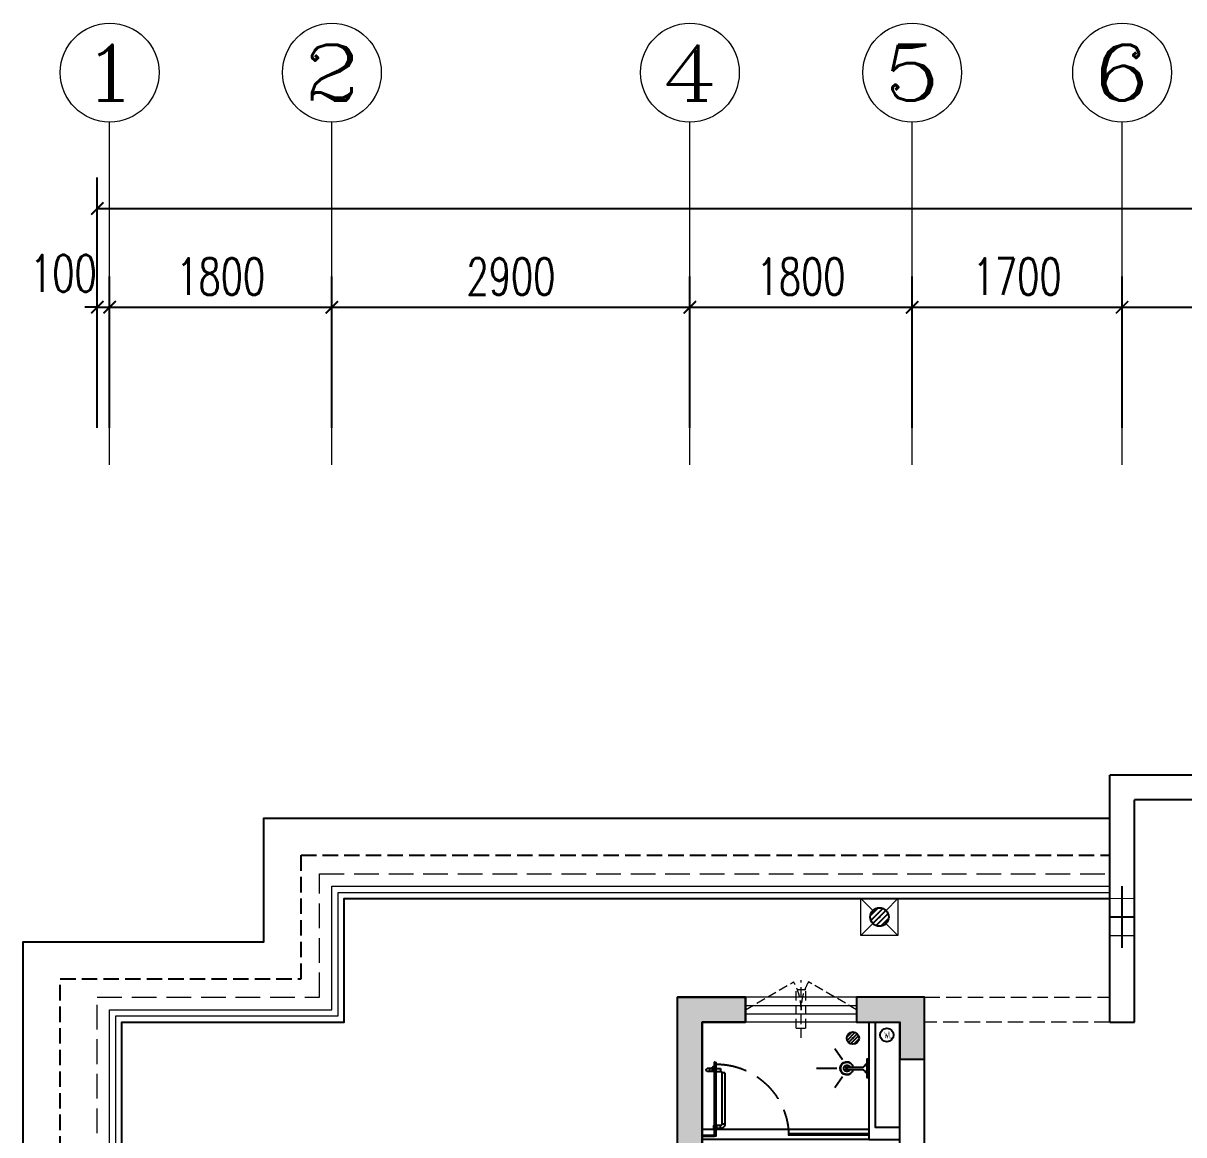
# Model space of a CAD drawing. Extents: x 3753737 to 4713801, y -857380 to 24339.
# Drawn here: x 4468549 to 4477949, y -788873 to -779873 of the extents above; entities that cross this region are included whole.
import ezdxf
from ezdxf.enums import TextEntityAlignment as Align

# ---------------------------------------------------------------- set-up
doc = ezdxf.new("R2010")
doc.units = 0
doc.header["$LTSCALE"] = 1000
doc.header["$MEASUREMENT"] = 0
for name, pattern in [('#P_--_20B1_001_t3$0$DASH', [0.35, 0.25, -0.1]), ('__DASH', [0.35, 0.25, -0.1]), ('DASH', [0.35, 0.25, -0.1]), ('HIDDEN', [0.375, 0.25, -0.125])]:
    doc.linetypes.add(name, pattern=pattern)
doc.layers.get('0').update_dxf_attribs({"linetype": 'CONTINUOUS'})
doc.layers.get('Defpoints').update_dxf_attribs({"linetype": 'CONTINUOUS'})
for name, color, linetype in [('!!电气', 1, 'CONTINUOUS'), ('COLU', 7, 'CONTINUOUS'), ('IP-bath&kitchen-JOHNSON', 4, 'CONTINUOUS'), ('LVTRY', 252, 'CONTINUOUS'), ('P-bath&kitchen-JOHNSON', 4, 'CONTINUOUS'), ('ROOF', 183, 'CONTINUOUS'), ('S-砼墙填充', 251, 'CONTINUOUS'), ('VPIPE-中水', 122, 'CONTINUOUS'), ('WALL', 252, 'CONTINUOUS'), ('保温', 6, 'CONTINUOUS'), ('机电标识类', 1, 'CONTINUOUS'), ('污水', 3, 'CONTINUOUS'), ('看线', 185, 'CONTINUOUS')]:
    doc.layers.add(name, color=color, linetype=linetype)
for name, color, linetype, lineweight in [('AXIS', 114, 'CONTINUOUS', 20), ('AXIS_TEXT', 7, 'CONTINUOUS', 20), ('PUB_TEXT', 7, 'CONTINUOUS', 20), ('WINDOW', 146, 'CONTINUOUS', 20), ('平面-分水线', 189, 'CONTINUOUS', 15), ('平面-栏杆', 56, 'CONTINUOUS', 15), ('平面-看线', 252, 'CONTINUOUS', 15), ('平面-空调室内机', 176, 'CONTINUOUS', 9), ('平面-空调预留孔', 252, 'CONTINUOUS', 15)]:
    doc.layers.add(name, color=color, linetype=linetype, lineweight=lineweight)
doc.styles.add('_TCH_AXIS', font='COMPLEX', dxfattribs={"bigfont": 'GBCBIG'})
doc.styles.add('_TCH_DIM_T3', font='SIMPLEX.shx', dxfattribs={"width": 0.705882, "bigfont": 'GBCBIG.shx'})
doc.styles.add('COMPLEX', font='COMPLEX')
doc.styles.get("Standard").update_dxf_attribs({"font": 'gbenor.shx', "bigfont": 'gbcbig.shx'})
doc.dimstyles.new('_TCH_ARCH&&100', dxfattribs={"dimtxt": 297.5, "dimasz": 100, "dimexe": 250, "dimexo": 300, "dimgap": 100, "dimtad": 1, "dimdec": 0, "dimzin": 0, "dimdsep": 46, "dimtxsty": '_TCH_DIM_T3', "dimblk": 'ARCHTICK', "dimcen": 0.09, "dimclrt": 7, "dimazin": 2, "dimtfac": 1, "dimtdec": 0, "dimtix": 1, "dimtmove": 2, "dimatfit": 3, "dimfxl": 1, "dimtolj": 1, "dimtzin": 0, "dimarcsym": 0})
pattern_1 = [(45, (0, 0), (0, 47.4157523), [100.584, -33.528]), (135, (23.708, 23.708), (3e-15, 47.4157523), [100.584, -33.528])]
pattern_2 = [(90, (0, 0), (-16.49778, 1e-15), [9.525, -19.05]), (210, (0, 0), (8.24889, -14.2874966), [9.525, -19.05]), (150, (6e-16, 9.525), (-8.24889, -14.2874966), [9.525, -19.05])]

# ---------------------------------------------------------------- blocks, each defined once
blk = doc.blocks.new('dongkong')
at = {"layer": '平面-空调预留孔', "color": 8, "linetype": 'HIDDEN', "ltscale": 0.3}
for p, q in [((-603796, 210899.9), (-603796, 210431.5)), ((-603836, 210821), (-603836, 210510.8)), ((-603836, 210821), (-603756, 210821)), ((-603756, 210821), (-603756, 210510.8))]:
    blk.add_line(p, q, dxfattribs=at)
blk.add_lwpolyline([(-603756, 210510.8), (-603836, 210510.8)], dxfattribs=at)
blk = doc.blocks.new('$lvtry$00000171')
for p, q in [((-74.2, 10.6), (-10.6, 74.2)), ((-69.8, -27.4), (27.4, 69.8)), ((-53, -53), (53, 53)), ((-27.4, -69.8), (69.8, 27.4)), ((10.6, -74.2), (74.2, -10.6))]:
    blk.add_line(p, q)
blk.add_circle((0, 0), 75)
blk.add_point((0, 0))
blk = doc.blocks.new('R5T6Y7TRF')
at = {"layer": '平面-分水线', "color": 252, "elevation": -134.4}
blk.add_lwpolyline([(392484.9, -26437.6), (392784.9, -26437.6), (392784.9, -26737.6), (392484.9, -26737.6)], close=True, dxfattribs=at)
for points in [[(392484.9, -26437.6), (392581.7, -26534.4)], [(392688, -26534.4), (392784.9, -26437.6)], [(392484.9, -26737.6), (392593.3, -26629.2)], [(392676.4, -26629.2), (392784.9, -26737.6)]]:
    blk.add_lwpolyline(points, dxfattribs=at)
at = {"layer": 'LVTRY', "color": 252}
blk.add_blockref('$lvtry$00000171', (392634.9, -26587.6, -134.4), dxfattribs=at)
blk = doc.blocks.new('GDGDGDGRGD')
at = {"color": 252, "linetype": '__DASH', "ltscale": 0.1}
blk.add_wipeout([(428916.8, 296115.4), (428716.7, 296115.4), (428716.7, 295815.4), (428916.8, 295815.4)], dxfattribs=at).dxf.layer = '污水'
at = {"layer": '机电标识类', "color": 252, "linetype": 'DASH', "ltscale": 400}
for p, q in [((428816.8, 295715.4), (428816.8, 296215.4)), ((428916.8, 295965.4), (428716.7, 295965.4))]:
    blk.add_line(p, q, dxfattribs=at)
at = {"layer": '污水', "color": 252, "linetype": '__DASH', "ltscale": 0.1, "const_width": 10}
blk.add_lwpolyline([(428916.8, 296115.4), (428716.7, 296115.4), (428716.7, 295815.4), (428916.8, 295815.4)], close=True, dxfattribs=at)
blk = doc.blocks.new('GDGDGRD')
at = {"layer": 'S-砼墙填充'}
h = blk.add_hatch(color=252, dxfattribs=at)
h.dxf.hatch_style = 1
h.paths.add_polyline_path([(425766.6, 295815.4), (425766.6, 295615.4), (425416.6, 295615.4), (425416.6, 292815.4), (425216.6, 292815.4), (425216.6, 295815.4)])
h = blk.add_hatch(color=252, dxfattribs=at)
h.dxf.hatch_style = 1
h.paths.add_polyline_path([(426666.7, 295815.4), (426666.7, 295615.4), (427016.5, 295615.4), (427016.5, 295315.4), (427216.5, 295315.4), (427216.5, 295815.4)])
at = {"layer": 'COLU', "color": 252}
for points in [[(425766.6, 295815.4), (425766.6, 295615.4), (425416.6, 295615.4), (425416.6, 292815.4), (425216.6, 292815.4), (425216.6, 295815.4)], [(426666.7, 295815.4), (426666.7, 295615.4), (427016.5, 295615.4), (427016.5, 295315.4), (427216.5, 295315.4), (427216.5, 295815.4)]]:
    blk.add_lwpolyline(points, close=True, dxfattribs=at)
blk = doc.blocks.new('VXVXVXDVXDVXVDX')
at = {"layer": '保温', "linetype": 'ByBlock', "ltscale": 10}
h = blk.add_hatch(dxfattribs=at)
h.set_pattern_fill('AR-HBONE', color=251, scale=55)
h.set_pattern_definition(pattern_1)
h.paths.add_polyline_path([(439216.6, 295615.4), (439116.6, 295615.4), (439116.6, 292815.4), (439216.6, 292815.2)])
h = blk.add_hatch(dxfattribs=at)
h.set_pattern_fill('AR-HBONE', color=251, scale=55)
h.set_pattern_definition(pattern_1)
h.paths.add_polyline_path([(436416.6, 294915.4), (436216.6, 294915.4), (436216.6, 292815.4), (436416.6, 292815.2)])
at = {"layer": '保温', "linetype": 'Continuous', "ltscale": 10}
h = blk.add_hatch(dxfattribs=at)
h.set_pattern_fill('HEX', color=251, scale=10, angle=90, style=0)
h.set_pattern_definition(pattern_2)
h.paths.add_polyline_path([(435016.6, 292815.4), (435016.6, 293015.4), (434466.6, 293015.4), (434466.6, 292815.4)])
h = blk.add_hatch(dxfattribs=at)
h.set_pattern_fill('HEX', color=251, scale=10, angle=90, style=0)
h.set_pattern_definition(pattern_2)
h.paths.add_polyline_path([(436216.6, 292815.4), (436216.6, 293015.4), (436116.6, 293015.4), (436116.6, 292815.4)])
at = {"layer": '保温', "linetype": 'ByBlock', "ltscale": 10}
h = blk.add_hatch(dxfattribs=at)
h.set_pattern_fill('AR-HBONE', color=251, scale=55)
h.set_pattern_definition(pattern_1)
h.paths.add_polyline_path([(425516.6, 292815.4), (425516.6, 292915.4), (425416.6, 292915.4), (425416.6, 292815.4)])
h = blk.add_hatch(dxfattribs=at)
h.set_pattern_fill('AR-HBONE', color=251, scale=55)
h.set_pattern_definition(pattern_1)
h.paths.add_polyline_path([(427016.6, 292815.4), (427016.6, 292915.4), (426316.6, 292915.4), (426316.6, 292815.4)])
h = blk.add_hatch(dxfattribs=at)
h.set_pattern_fill('AR-HBONE', color=251, scale=55)
h.set_pattern_definition(pattern_1)
h.paths.add_polyline_path([(437016.6, 292815.4), (437016.6, 292915.4), (436416.6, 292915.4), (436416.6, 292815.4)])
h = blk.add_hatch(dxfattribs=at)
h.set_pattern_fill('AR-HBONE', color=251, scale=55)
h.set_pattern_definition(pattern_1)
h.paths.add_polyline_path([(439116.6, 292815.3), (439116.6, 292915.4), (438616.6, 292915.4), (438616.6, 292815.3)])
h = blk.add_hatch(dxfattribs=at)
h.set_pattern_fill('AR-HBONE', color=251, scale=55)
h.set_pattern_definition(pattern_1)
h.paths.add_polyline_path([(439916.5, 292815.4), (439916.5, 292915.4), (439216.5, 292915.4), (439216.5, 292815.4)])
h = blk.add_hatch(dxfattribs=at)
h.set_pattern_fill('AR-HBONE', color=251, scale=55)
h.set_pattern_definition([(45, (-568246.073, -58773.168), (0, 47.4157523), [100.584, -33.528]), (135, (-568222.366, -58749.46), (3e-15, 47.4157523), [100.584, -33.528])])
h.paths.add_polyline_path([(440816.5, 292815.4), (440816.5, 292915.4), (440716.5, 292915.4), (440716.5, 292815.4)])
at = {"layer": '保温', "linetype": 'Continuous', "ltscale": 10}
h = blk.add_hatch(dxfattribs=at)
h.set_pattern_fill('HEX', color=251, scale=10, angle=90, style=0)
h.set_pattern_definition(pattern_2)
h.paths.add_polyline_path([(434066.6, 291315.4), (434066.6, 291515.4), (432166.6, 291515.4), (432166.6, 291315.4)])
at = {"layer": '保温', "color": 251, "linetype": 'ByBlock', "ltscale": 10}
for p, q in [((439016.6, 295615.4), (439216.6, 295615.4)), ((436216.6, 293015.4), (436216.6, 292815.4)), ((427016.6, 292915.4), (427016.6, 292815.4))]:
    blk.add_line(p, q, dxfattribs=at)
blk = doc.blocks.new('rrrrrrrrrrrra')
at = {"color": 8}
for p, q in [((252.6, 483.7), (-87.4, 483.7)), ((-112.4, 458.7), (-112.4, 324.3)), ((277.6, 324.3), (277.6, 458.7)), ((-112.4, 324.3), (-63.7, -103.4)), ((277.6, 324.3), (227.5, -115.6)), ((-59.1, 271.1), (224.3, 271.1)), ((-20.6, 232.4), (-34.2, 153.6)), ((191.3, 200.5), (-26.1, 200.5)), ((185.8, 232.4), (-20.6, 232.4)), ((185.8, 232.4), (199.4, 153.6))]:
    blk.add_line(p, q, dxfattribs=at)
for centre, radius, start, end in [((-87.4, 458.7), 25, 90, 180), ((252.6, 458.7), 25, 0, 90), ((-59.1, 324.3), 53.3, 180, 270), ((224.3, 324.3), 53.3, 270, 0), ((-322.6, 209.8), 293.8, 333.53685, 351.48282), ((487.8, 209.8), 293.8, 188.51718, 206.46315), ((149, -3.2), 224.1, 158.52022, 180), ((16.2, -3.2), 224.1, 0, 21.47978), ((83.8, -63.6), 152.8, 195.07732, 340.11812)]:
    blk.add_arc(centre, radius, start, end, dxfattribs=at)
blk = doc.blocks.new('A$C1E0F638F')
for points in [[(499.7, 435.1), (499.7, 85.1), (0, 85.1), (0, 435.1)], [(269.9, 30), (229.9, 30), (229.9, 195), (269.9, 195)], [(119.9, 0), (179.9, 0), (179.9, 60), (119.9, 60)], [(146.9, 55), (152.9, 55), (152.9, 5), (146.9, 5)], [(229.9, 30), (269.9, 30), (269.9, 10), (229.9, 10)], [(379.9, 0), (319.9, 0), (319.9, 60), (379.9, 60)], [(352.9, 55), (346.9, 55), (346.9, 5), (352.9, 5)]]:
    blk.add_lwpolyline(points, close=True)
blk.add_lwpolyline([(269.9, 60), (279.9, 60), (279.9, 0), (219.9, 0), (219.9, 60), (229.9, 60)])
blk.add_circle((249.9, 236.3), 26)
blk = doc.blocks.new('135')
blk.add_hatch(color=256).paths.add_polyline_path([(4.8, 1.8), (3.6, -1), (-4.7, 2.5), (-3.5, 5.3)])
for p, q in [((-6.3, 2.6), (5.4, -2.3)), ((-5.7, 2.9), (-5.2, 2.7)), ((-5.6, 18.9), (-3.4, 19.4)), ((-3.4, 19.4), (-5.5, 19.4)), ((5.2, 10.9), (-5.3, 10.9)), ((5.2, 9.7), (-5.2, 9.7)), ((-5.2, 2.7), (-3.8, 5.9)), ((-5, 10.9), (-5, 30.5)), ((-3.8, 5.9), (5.4, 2.1)), ((0, 0), (0, 39.1)), ((5.6, 18.9), (3.4, 19.3)), ((3.4, 19.3), (5.6, 19.3)), ((4.1, -1.2), (5.4, 2.1)), ((5, 10.9), (5, 32.3)), ((4.1, -1.2), (5.7, -1.8))]:
    blk.add_line(p, q)
for centre, radius, start, end in [((6.2, 15.8), 13.5, 151.01474, 204.84033), ((13.5, 4.2), 20.5, 163.09243, 182.0012), ((-6, 3.6), 1, 184.22753, 248.46611), ((8.6, 15.5), 14.6, 166.278, 198.09535), ((13.5, 4.2), 19.5, 163.74431, 182.52687), ((-5.5, 3.3), 0.5, 181.9385, 247.25971), ((-5.2, 22.1), 0.5, 335.76434, 151.01474), ((3.8, 18.1), 9.42, 155.76434, 171.97728), ((5.2, 22.3), 0.5, 29.84246, 204.57404), ((-5.9, 17.2), 11.7, 10.47502, 24.57404), ((29.1, 6.7), 24, 172.94395, 199.23182), ((-6.3, 15.4), 12.4, 338.64492, 16.0476), ((-6, 15.8), 13.4, 334.91114, 29.84246), ((26.4, 6.3), 20.6, 169.14538, 199.95258), ((5.9, -1.2), 1.17, 247.45971, 19.95258), ((5.9, -1.4), 0.5, 247.45971, 19.23182)]:
    blk.add_arc(centre, radius, start, end)
blk.add_open_spline([(-5, 30.5), (-4.1, 31.3), (-2.3, 33), (0.9, 29.2), (3.5, 31.1), (5, 32.3)], degree=3, knots=[0, 0, 0, 0, 3.066329, 6.218313, 11.124135, 11.124135, 11.124135, 11.124135])
blk = doc.blocks.new('SDFAWERAWER')
at = {"layer": 'LVTRY', "color": 252}
for p, q in [((593987.8, -1242190.5), (593978.2, -1242214)), ((594017.1, -1242202.5), (593987.8, -1242190.5)), ((594015.8, -1242220.4), (594027.2, -1242192.7)), ((594025.7, -1242203.9), (594018.5, -1242221.5)), ((594022.6, -1242211.4), (594029.8, -1242193.8)), ((594025.4, -1242210.8), (594031.1, -1242196.8)), ((594027.2, -1242192.7), (594033, -1242195.1)), ((594029.8, -1242193.8), (594031.1, -1242196.8)), ((594032.2, -1242197.2), (594033, -1242195.1)), ((594033, -1242195.1), (594034, -1242197.4)), ((594033.8, -1242197.9), (594034, -1242197.4)), ((594047.3, -1242200.9), (594035.9, -1242228.7)), ((594041.6, -1242228.5), (594051.2, -1242205)), ((594049.9, -1242202), (594043.3, -1242218.2)), ((594047.3, -1242200.9), (594049.9, -1242202)), ((594049.9, -1242202), (594051.2, -1242205)), ((593941.2, -1242210.1), (593783.7, -1242594.8)), ((593964.6, -1242219.7), (593807.2, -1242604.4)), ((593941.2, -1242210.1), (593964.6, -1242219.7)), ((594007.5, -1242226), (593978.2, -1242214)), ((594015.8, -1242220.4), (594021.7, -1242222.8)), ((594018.5, -1242221.5), (594021.5, -1242220.3)), ((594025.4, -1242210.8), (594021.5, -1242220.3)), ((594022.6, -1242220.7), (594021.7, -1242222.8)), ((594021.7, -1242222.8), (594023.9, -1242221.9)), ((594024.2, -1242221.4), (594023.9, -1242221.9)), ((594027.7, -1242234.3), (594078.4, -1242255)), ((594035.9, -1242228.7), (594038.6, -1242229.7)), ((594037.3, -1242210.8), (594088, -1242231.6)), ((594038.6, -1242229.7), (594045.2, -1242213.6)), ((594038.6, -1242229.7), (594041.6, -1242228.5)), ((594057.1, -1242246.3), (594066.7, -1242222.8)), ((593783.7, -1242594.8), (593807.2, -1242604.4)), ((593803.2, -1242641.3), (593812.8, -1242617.9)), ((593803.2, -1242641.3), (593832.6, -1242653.3)), ((593812.8, -1242617.9), (593842.2, -1242629.9)), ((593842.2, -1242629.9), (593832.6, -1242653.3)), ((593833.8, -1242656.3), (593832.6, -1242653.3)), ((593845.2, -1242628.6), (593833.8, -1242656.3)), ((593836.5, -1242657.4), (593833.8, -1242656.3)), ((593847.8, -1242629.7), (593836.5, -1242657.4)), ((593845.2, -1242628.6), (593842.2, -1242629.9)), ((593847.8, -1242629.7), (593845.2, -1242628.6)), ((593847.1, -1242661.8), (593858.5, -1242634.1)), ((593847.1, -1242661.8), (593849.8, -1242662.9)), ((593849.8, -1242662.9), (593861.2, -1242635.2)), ((593852.1, -1242661.9), (593862.1, -1242637.4)), ((593858.5, -1242634.1), (593861.2, -1242635.2)), ((593861.2, -1242635.2), (593862.1, -1242637.4))]:
    blk.add_line(p, q, dxfattribs=at)
blk.add_lwpolyline([(593823.5, -1242717), (594045.8, -1242173.9), (594036.5, -1242170.2), (593814.2, -1242713.2)], close=True, dxfattribs=at)
blk.add_arc((594075.3, -1242240), 15.3, 281.79322, 33.70188, dxfattribs=at)
for centre, major_axis, start_param, end_param in [((593974.2, -1242223.6), (3.93, 9.6), 0, 1.570796), ((593816.8, -1242608.3), (13.5, 33.1), 1.570796, 3.141593), ((593816.8, -1242608.3), (3.93, 9.6), 1.570796, 3.141593)]:
    blk.add_ellipse(centre, major_axis=major_axis, ratio=1, start_param=start_param, end_param=end_param, dxfattribs=at)
at = {"layer": 'P-bath&kitchen-JOHNSON', "color": 252, "linetype": 'DASH'}
blk.add_arc((593809.8, -1242714), 586.2, 67.53695, 157.13247, dxfattribs=at)
at = {"layer": 'LVTRY', "color": 252, "xscale": -1, "rotation": 157.7329157530927}
blk.add_blockref('135', (594045.3, -1242161.9), dxfattribs=at)
blk = doc.blocks.new('A$C5DCB2F21')
at = {"layer": 'IP-bath&kitchen-JOHNSON', "color": 8}
for p, q in [((73.6, 0), (-73.6, 0)), ((-10.5, -173.5), (-10.5, -49.3)), ((10.6, -173.5), (10.6, -49.3)), ((-68.3, -213.2), (-157.7, -275)), ((-0.1, -261.4), (-0.1, -424.7)), ((68.2, -213.2), (157.6, -275))]:
    blk.add_line(p, q, dxfattribs=at)
blk.add_lwpolyline([(73.6, 0), (73.6, -15.8), (-73.6, -15.8), (-73.6, 0)], dxfattribs=at)
for points in [[(-26.3, -30.7, -0.364142), (-37.8, -15.8, -0.020495)], [(-10.5, -49.4, 0.214893), (-26.3, -30.7, 7.649644)], [(10.6, -49.3, -0.21439), (26.3, -30.7, -7.649644)], [(26.3, -30.7, 0.364142), (37.8, -15.8, 0.020495)]]:
    blk.add_lwpolyline(points, format="xyb", dxfattribs=at)
blk.add_arc((0, -173.5), 10.5, 180, 0, dxfattribs=at)
for centre, major_axis, ratio, start_param, end_param in [((0, -181.3), (53.6, 0), 0.987577, 1.76809, 7.656688), ((0, -178.8), (-51, 0), 0.990052, -1.36297, 4.504563), ((0, -177.8), (-26.8, 0), 0.994812, -1.167677, 4.309269), ((-12.4, -164.7), (0, 1.43), 0.85, -1.570796, 4.712389), ((-12.4, -189.2), (0, 1.43), 0.85, 4.712389, 10.995574), ((12.5, -164.7), (0, 1.43), 0.85, 4.712389, 10.995574), ((12.5, -189.2), (0, 1.43), 0.85, 4.712389, 10.995574)]:
    blk.add_ellipse(centre, major_axis=major_axis, ratio=ratio, start_param=start_param, end_param=end_param, dxfattribs=at)
blk = doc.blocks.new('A$C5C58052D')
at = {"layer": 'IP-bath&kitchen-JOHNSON', "color": 252}
for p, q in [((-50, -870.3), (-1400, -870.3)), ((-1400, -915.3), (-1300, -915.3)), ((-1400, -925.3), (-1300, -925.3)), ((-1300, -925.3), (-1300, -915.3)), ((-50, -905.3), (-700, -905.3)), ((-700, -915.3), (-700, -905.3)), ((-50, -915.3), (-700, -915.3)), ((-50, -950.3), (-1400, -950.3))]:
    blk.add_line(p, q, dxfattribs=at)
for points in [[(-50, 0), (-50, -950.3), (200, -950.3)], [(0, 0), (0, -850.3), (200, -850.3)]]:
    blk.add_lwpolyline(points, dxfattribs=at)
at = {"layer": 'LVTRY', "color": 252}
blk.add_lwpolyline([(-400, -2700), (200, -2700), (200, -1800), (-400, -1800)], close=True, dxfattribs=at)
at = {"layer": 'IP-bath&kitchen-JOHNSON', "color": 252, "xscale": -1}
for name, p, rotation in [('SDFAWERAWER', (1019018.5, 924235.2), 337.7402306568928), ('A$C5DCB2F21', (-50, -375), 269.991511475553)]:
    blk.add_blockref(name, p, dxfattribs=dict(at, rotation=rotation))
at = {"layer": 'LVTRY', "color": 252, "xscale": 0.6666666667107826, "yscale": 0.6666666667107826}
for p in [(-180, -130), (70, -1080)]:
    blk.add_blockref('$lvtry$00000171', p, dxfattribs=at)
at = {"layer": 'LVTRY', "color": 252, "extrusion": (0, 0, -1), "zscale": -1, "rotation": 90.00000000000001}
blk.add_blockref('rrrrrrrrrrrra', (283.7, -1432.8), dxfattribs=at)
at = {"layer": 'LVTRY', "color": 252, "rotation": 90.00000000000001}
blk.add_blockref('A$C1E0F638F', (135.1, -2499.7), dxfattribs=at)
blk = doc.blocks.new('$WINLIB2D$00000001')
at = {"color": 0}
for points in [[(-0.5, 0.5), (-0.5, -0.5)], [(-0.5, 0.5), (0.5, 0.5)], [(0.5, -0.5), (0.5, 0.5)], [(0.5, 0.167), (-0.5, 0.167)], [(0.5, -0.167), (-0.5, -0.167)], [(-0.5, -0.5), (0.5, -0.5)]]:
    blk.add_lwpolyline(points, dxfattribs=at)
blk = doc.blocks.new('_ArchTick')
at = {"color": 0, "linetype": 'ByBlock', "const_width": 0.15}
blk.add_lwpolyline([(-0.5, -0.5), (0.5, 0.5)], dxfattribs=at)
blk = doc.blocks.new('*D567')
at = {"layer": 'AXIS', "color": 0, "lineweight": -2, "transparency": 16777216}
for p, q in [((11702.5, -5070.4), (11702.5, -3045.4)), ((61902.5, -5070.4), (61902.5, -3045.4)), ((11702.5, -3295.4), (61902.5, -3295.4))]:
    blk.add_line(p, q, dxfattribs=at)
at = {"layer": 'Defpoints', "color": 0, "transparency": 16777216}
for p in [(61902.5, -3295.4), (11702.5, -5370.4), (61902.5, -5370.4)]:
    blk.add_point(p, dxfattribs=at)
at = {"layer": 'AXIS', "color": 0, "lineweight": -2, "transparency": 16777216, "xscale": 100, "yscale": 100, "zscale": 100, "rotation": 180}
blk.add_blockref('_ArchTick', (11702.5, -3295.4), dxfattribs=at)
at = {"layer": 'AXIS', "color": 0, "lineweight": -2, "transparency": 16777216, "xscale": 100, "yscale": 100, "zscale": 100}
blk.add_blockref('_ArchTick', (61902.5, -3295.4), dxfattribs=at)
at = {"layer": 'AXIS', "color": 7, "transparency": 16777216, "insert": (36802.5, -3046.7), "char_height": 297.5, "attachment_point": 5, "style": '_TCH_DIM_T3'}
blk.add_mtext('\\A1;50200', dxfattribs=at)
blk = doc.blocks.new('*D568')
at = {"layer": 'AXIS', "color": 0, "lineweight": -2, "transparency": 16777216}
for p, q in [((11702.5, -5070.4), (11702.5, -3845.4)), ((11802.5, -5070.4), (11802.5, -3845.4)), ((11702.5, -4095.4), (11602.5, -4095.4)), ((11702.5, -4095.4), (11802.5, -4095.4)), ((11802.5, -4095.4), (11902.5, -4095.4))]:
    blk.add_line(p, q, dxfattribs=at)
at = {"layer": 'Defpoints', "color": 0, "transparency": 16777216}
for p in [(11802.5, -4095.4), (11702.5, -5370.4), (11802.5, -5370.4)]:
    blk.add_point(p, dxfattribs=at)
at = {"layer": 'AXIS', "color": 0, "lineweight": -2, "transparency": 16777216, "xscale": 100, "yscale": 100, "zscale": 100}
blk.add_blockref('_ArchTick', (11702.5, -4095.4), dxfattribs=at)
at = {"layer": 'AXIS', "color": 0, "lineweight": -2, "transparency": 16777216, "xscale": 100, "yscale": 100, "zscale": 100, "rotation": 180}
blk.add_blockref('_ArchTick', (11802.5, -4095.4), dxfattribs=at)
at = {"layer": 'AXIS', "color": 7, "transparency": 16777216, "insert": (11427.5, -3820.4), "char_height": 297.5, "attachment_point": 5, "style": '_TCH_DIM_T3'}
blk.add_mtext('\\A1;100', dxfattribs=at)
blk = doc.blocks.new('*D569')
at = {"layer": 'AXIS', "color": 0, "lineweight": -2, "transparency": 16777216}
for p, q in [((11802.5, -5070.4), (11802.5, -3845.4)), ((13602.5, -5070.4), (13602.5, -3845.4)), ((11802.5, -4095.4), (13602.5, -4095.4))]:
    blk.add_line(p, q, dxfattribs=at)
at = {"layer": 'Defpoints', "color": 0, "transparency": 16777216}
for p in [(13602.5, -4095.4), (11802.5, -5370.4), (13602.5, -5370.4)]:
    blk.add_point(p, dxfattribs=at)
at = {"layer": 'AXIS', "color": 0, "lineweight": -2, "transparency": 16777216, "xscale": 100, "yscale": 100, "zscale": 100, "rotation": 180}
blk.add_blockref('_ArchTick', (11802.5, -4095.4), dxfattribs=at)
at = {"layer": 'AXIS', "color": 0, "lineweight": -2, "transparency": 16777216, "xscale": 100, "yscale": 100, "zscale": 100}
blk.add_blockref('_ArchTick', (13602.5, -4095.4), dxfattribs=at)
at = {"layer": 'AXIS', "color": 7, "transparency": 16777216, "insert": (12702.5, -3846.7), "char_height": 297.5, "attachment_point": 5, "style": '_TCH_DIM_T3'}
blk.add_mtext('\\A1;1800', dxfattribs=at)
blk = doc.blocks.new('*D570')
at = {"layer": 'AXIS', "color": 0, "lineweight": -2, "transparency": 16777216}
for p, q in [((13602.5, -5070.4), (13602.5, -3845.4)), ((16502.5, -5070.4), (16502.5, -3845.4)), ((13602.5, -4095.4), (16502.5, -4095.4))]:
    blk.add_line(p, q, dxfattribs=at)
at = {"layer": 'Defpoints', "color": 0, "transparency": 16777216}
for p in [(16502.5, -4095.4), (13602.5, -5370.4), (16502.5, -5370.4)]:
    blk.add_point(p, dxfattribs=at)
at = {"layer": 'AXIS', "color": 0, "lineweight": -2, "transparency": 16777216, "xscale": 100, "yscale": 100, "zscale": 100, "rotation": 180}
blk.add_blockref('_ArchTick', (13602.5, -4095.4), dxfattribs=at)
at = {"layer": 'AXIS', "color": 0, "lineweight": -2, "transparency": 16777216, "xscale": 100, "yscale": 100, "zscale": 100}
blk.add_blockref('_ArchTick', (16502.5, -4095.4), dxfattribs=at)
at = {"layer": 'AXIS', "color": 7, "transparency": 16777216, "insert": (15052.5, -3846.7), "char_height": 297.5, "attachment_point": 5, "style": '_TCH_DIM_T3'}
blk.add_mtext('\\A1;2900', dxfattribs=at)
blk = doc.blocks.new('*D571')
at = {"layer": 'AXIS', "color": 0, "lineweight": -2, "transparency": 16777216}
for p, q in [((16502.5, -5070.4), (16502.5, -3845.4)), ((18302.5, -5070.4), (18302.5, -3845.4)), ((16502.5, -4095.4), (18302.5, -4095.4))]:
    blk.add_line(p, q, dxfattribs=at)
at = {"layer": 'Defpoints', "color": 0, "transparency": 16777216}
for p in [(18302.5, -4095.4), (16502.5, -5370.4), (18302.5, -5370.4)]:
    blk.add_point(p, dxfattribs=at)
at = {"layer": 'AXIS', "color": 0, "lineweight": -2, "transparency": 16777216, "xscale": 100, "yscale": 100, "zscale": 100, "rotation": 180}
blk.add_blockref('_ArchTick', (16502.5, -4095.4), dxfattribs=at)
at = {"layer": 'AXIS', "color": 0, "lineweight": -2, "transparency": 16777216, "xscale": 100, "yscale": 100, "zscale": 100}
blk.add_blockref('_ArchTick', (18302.5, -4095.4), dxfattribs=at)
at = {"layer": 'AXIS', "color": 7, "transparency": 16777216, "insert": (17402.5, -3846.7), "char_height": 297.5, "attachment_point": 5, "style": '_TCH_DIM_T3'}
blk.add_mtext('\\A1;1800', dxfattribs=at)
blk = doc.blocks.new('*D572')
at = {"layer": 'AXIS', "color": 0, "lineweight": -2, "transparency": 16777216}
for p, q in [((18302.5, -5070.4), (18302.5, -3845.4)), ((20002.5, -5070.4), (20002.5, -3845.4)), ((18302.5, -4095.4), (20002.5, -4095.4))]:
    blk.add_line(p, q, dxfattribs=at)
at = {"layer": 'Defpoints', "color": 0, "transparency": 16777216}
for p in [(20002.5, -4095.4), (18302.5, -5370.4), (20002.5, -5370.4)]:
    blk.add_point(p, dxfattribs=at)
at = {"layer": 'AXIS', "color": 0, "lineweight": -2, "transparency": 16777216, "xscale": 100, "yscale": 100, "zscale": 100, "rotation": 180}
blk.add_blockref('_ArchTick', (18302.5, -4095.4), dxfattribs=at)
at = {"layer": 'AXIS', "color": 0, "lineweight": -2, "transparency": 16777216, "xscale": 100, "yscale": 100, "zscale": 100}
blk.add_blockref('_ArchTick', (20002.5, -4095.4), dxfattribs=at)
at = {"layer": 'AXIS', "color": 7, "transparency": 16777216, "insert": (19152.5, -3846.7), "char_height": 297.5, "attachment_point": 5, "style": '_TCH_DIM_T3'}
blk.add_mtext('\\A1;1700', dxfattribs=at)
blk = doc.blocks.new('*D573')
at = {"layer": 'AXIS', "color": 0, "lineweight": -2, "transparency": 16777216}
for p, q in [((20002.5, -5070.4), (20002.5, -3845.4)), ((22902.5, -5070.4), (22902.5, -3845.4)), ((20002.5, -4095.4), (22902.5, -4095.4))]:
    blk.add_line(p, q, dxfattribs=at)
at = {"layer": 'Defpoints', "color": 0, "transparency": 16777216}
for p in [(22902.5, -4095.4), (20002.5, -5370.4), (22902.5, -5370.4)]:
    blk.add_point(p, dxfattribs=at)
at = {"layer": 'AXIS', "color": 0, "lineweight": -2, "transparency": 16777216, "xscale": 100, "yscale": 100, "zscale": 100, "rotation": 180}
blk.add_blockref('_ArchTick', (20002.5, -4095.4), dxfattribs=at)
at = {"layer": 'AXIS', "color": 0, "lineweight": -2, "transparency": 16777216, "xscale": 100, "yscale": 100, "zscale": 100}
blk.add_blockref('_ArchTick', (22902.5, -4095.4), dxfattribs=at)
at = {"layer": 'AXIS', "color": 7, "transparency": 16777216, "insert": (21452.5, -3846.7), "char_height": 297.5, "attachment_point": 5, "style": '_TCH_DIM_T3'}
blk.add_mtext('\\A1;2900', dxfattribs=at)
blk = doc.blocks.new('_AXISO')
blk.add_circle((0, 0), 0.5)
at = {"layer": 'AXIS_TEXT', "style": 'COMPLEX', "width": 1.041667}
blk.add_attdef('A', text='', height=0.56, dxfattribs=at).set_placement((-0.25, -0.28), (0.25, -0.28), align=Align.FIT)
blk = doc.blocks.new('A$C100F5A36')
at = {"layer": 'AXIS'}
for p, q in [((11802.5, -5370.4), (11802.5, -2595.4)), ((13602.5, -5370.4), (13602.5, -2595.4)), ((16502.5, -5370.4), (16502.5, -2595.4)), ((18302.5, -5370.4), (18302.5, -2595.4)), ((20002.5, -5370.4), (20002.5, -2595.4))]:
    blk.add_line(p, q, dxfattribs=at)
at = {"layer": 'ROOF', "color": 252, "ltscale": 0.8}
for points in [[(14202.5, -18232.4), (11102.5, -18232.4), (11102.5, -9232.4), (13052.5, -9232.4), (13052.5, -8232.4), (19902.5, -8232.4)], [(14352.5, -17582.4), (11902.5, -17582.4), (11902.5, -9882.4), (13702.5, -9882.4), (13702.5, -8882.4), (19902.5, -8882.4)]]:
    blk.add_lwpolyline(points, dxfattribs=at)
at = {"layer": 'VPIPE-中水', "color": 252, "linetype": 'Continuous'}
blk.add_circle((18097.2, -9987.4), 55, dxfattribs=at)
at = {"layer": 'WALL', "color": 252}
for p, q in [((20602.5, -7882.4), (19902.5, -7882.4)), ((20602.5, -8082.4), (20102.5, -8082.4)), ((16952.5, -9682.4), (16402.5, -9682.4)), ((16402.5, -12482.4), (16402.5, -9682.4)), ((16952.5, -9882.4), (16952.5, -9682.4)), ((18402.5, -9682.4), (17852.5, -9682.4)), ((17852.5, -9682.4), (17852.5, -9882.4)), ((18402.5, -12482.4), (18402.5, -9682.4)), ((16602.5, -9882.4), (16952.5, -9882.4)), ((16602.5, -12582.4), (16602.5, -9882.4)), ((17852.5, -9882.4), (18202.5, -9882.4)), ((18202.5, -12582.4), (18202.5, -9882.4)), ((19902.5, -9882.4), (20102.5, -9882.4))]:
    blk.add_line(p, q, dxfattribs=at)
at = {"layer": 'WINDOW', "color": 252, "linetype": 'DASH', "ltscale": 0.5}
for p, q in [((18402.5, -9682.4), (19902.5, -9682.4)), ((19902.5, -9882.4), (18402.5, -9882.4))]:
    blk.add_line(p, q, dxfattribs=at)
at = {"layer": 'WINDOW', "color": 252, "linetype": 'DASH', "ltscale": 0.3}
for points in [[(16952.6, -9782.4), (17342.3, -9557.5, -0.131605), (17402.6, -9782.4)], [(17852.6, -9782.4), (17462.8, -9557.5, 0.131605), (17402.6, -9782.4)]]:
    blk.add_lwpolyline(points, format="xyb", dxfattribs=at)
at = {"layer": '平面-看线', "color": 252, "linetype": 'DASH', "ltscale": 0.8}
blk.add_lwpolyline([(14352.5, -17782.4), (11702.5, -17782.4), (11702.5, -9682.4), (13502.5, -9682.4), (13502.5, -8682.4), (19902.5, -8682.4)], dxfattribs=at)
at = {"layer": '看线', "color": 252, "linetype": '#P_--_20B1_001_t3$0$DASH', "ltscale": 0.5}
blk.add_lwpolyline([(14352.5, -18782.4), (14352.5, -17932.4), (11402.5, -17932.4), (11402.5, -9532.4), (13352.5, -9532.4), (13352.5, -8532.4), (19902.5, -8532.4)], dxfattribs=at)
at = {"color": 252}
for name, p in [('R5T6Y7TRF', (-374597.4, 17555.2, 134.4)), ('A$C5C58052D', (18002.4, -9882.4)), ('VXVXVXDVXDVXVDX', (-408814.1, -305497.8))]:
    blk.add_blockref(name, p, dxfattribs=at)
at = {"layer": 'AXIS'}
ref = blk.add_blockref('_AXISO', (11802.5, -2195.4), dxfattribs=dict(at, xscale=800, yscale=800, zscale=800))
ref.add_attrib('A', '1', dxfattribs={"layer": 'AXIS_TEXT', "height": 452.5, "style": '_TCH_AXIS', "width": 2.333333}).set_placement((11576.2, -2421.7), (12028.7, -2421.7), align=Align.FIT)
ref = blk.add_blockref('_AXISO', (13602.5, -2195.4), dxfattribs=dict(at, xscale=800, yscale=800, zscale=800))
ref.add_attrib('A', '2', dxfattribs={"layer": 'AXIS_TEXT', "height": 452.5, "style": '_TCH_AXIS', "width": 1.5}).set_placement((13376.2, -2421.7), (13828.7, -2421.7), align=Align.FIT)
ref = blk.add_blockref('_AXISO', (16502.5, -2195.4), dxfattribs=dict(at, xscale=800, yscale=800, zscale=800))
ref.add_attrib('A', '4', dxfattribs={"layer": 'AXIS_TEXT', "height": 452.5, "style": '_TCH_AXIS', "width": 1.3125}).set_placement((16276.2, -2421.7), (16728.7, -2421.7), align=Align.FIT)
ref = blk.add_blockref('_AXISO', (18302.5, -2195.4), dxfattribs=dict(at, xscale=800, yscale=800, zscale=800))
ref.add_attrib('A', '5', dxfattribs={"layer": 'AXIS_TEXT', "height": 452.5, "style": '_TCH_AXIS', "width": 1.5}).set_placement((18076.2, -2421.7), (18528.7, -2421.7), align=Align.FIT)
ref = blk.add_blockref('_AXISO', (20002.5, -2195.4), dxfattribs=dict(at, xscale=800, yscale=800, zscale=800))
ref.add_attrib('A', '6', dxfattribs={"layer": 'AXIS_TEXT', "height": 452.5, "style": '_TCH_AXIS', "width": 1.5}).set_placement((19776.2, -2421.7), (20228.7, -2421.7), align=Align.FIT)
at = {"layer": 'WINDOW', "color": 252, "xscale": -900, "yscale": -200, "zscale": -900, "rotation": 1.823162473766424e-09}
blk.add_blockref('$WINLIB2D$00000001', (17402.5, -9782.4), dxfattribs=at)
at = {"layer": '平面-空调室内机', "color": 252, "ltscale": 0.3, "xscale": -1, "rotation": 180}
blk.add_blockref('dongkong', (621198.5, 200888.4), dxfattribs=at)
at = {"layer": 'PUB_TEXT', "color": 252, "width": 0.6}
blk.add_text('WL', height=56, dxfattribs=at).set_placement((18076.2, -10015.4))
at = {"layer": 'AXIS'}
for p1, p2, distance, text, picture, middle in [((11702.5, -5370.4), (61902.5, -5370.4), 2075, '50200', '*D567', (36802.5, -3046.7)), ((11802.5, -5370.4), (13602.5, -5370.4), 1275, '1800', '*D569', (12702.5, -3846.7)), ((13602.5, -5370.4), (16502.5, -5370.4), 1275, '2900', '*D570', (15052.5, -3846.7)), ((16502.5, -5370.4), (18302.5, -5370.4), 1275, '1800', '*D571', (17402.5, -3846.7)), ((18302.5, -5370.4), (20002.5, -5370.4), 1275, '1700', '*D572', (19152.5, -3846.7)), ((20002.5, -5370.4), (22902.5, -5370.4), 1275, '2900', '*D573', (21452.5, -3846.7))]:
    dim = blk.add_aligned_dim(p1=p1, p2=p2, distance=distance, text=text, dimstyle='_TCH_ARCH&&100', dxfattribs=at)
    dim.commit()
    dim.dimension.update_dxf_attribs({"geometry": picture, "text_midpoint": middle})
dim = blk.add_linear_dim(base=(11802.5, -4095.4), p1=(11702.5, -5370.4), p2=(11802.5, -5370.4), angle=0, text='100', dimstyle='_TCH_ARCH&&100', dxfattribs=at)
dim.commit()
dim.dimension.update_dxf_attribs({"geometry": '*D568', "text_midpoint": (11427.5, -3820.4), "dimtype": 129})
at = {"color": 252}
blk.add_blockref('GDGDGDGRGD', (-408814.1, -304997.8), dxfattribs=at)
at = {"layer": 'WALL', "color": 252}
for p, q in [((19902.5, -9882.4), (19902.5, -7882.4)), ((20102.5, -9882.4), (20102.5, -8082.4))]:
    blk.add_line(p, q, dxfattribs=at)
at = {"layer": '平面-栏杆', "color": 252}
for points in [[(14352.5, -17682.4), (11802.5, -17682.4), (11802.5, -9782.4), (13602.5, -9782.4), (13602.5, -8782.4), (19902.5, -8782.4)], [(14352.5, -17632.4), (11852.5, -17632.4), (11852.5, -9832.4), (13652.5, -9832.4), (13652.5, -8832.4), (19902.5, -8832.4)]]:
    blk.add_lwpolyline(points, dxfattribs=at)
at = {"color": 252}
blk.add_blockref('GDGDGRD', (-408814.1, -305497.8), dxfattribs=at)

msp = doc.modelspace()

# ---------------------------------------------------------------- block references
at = {"layer": '!!电气'}
msp.add_blockref('A$C100F5A36', (4457446.2, -778077.2), dxfattribs=at)

doc.saveas('drawing.dxf')
